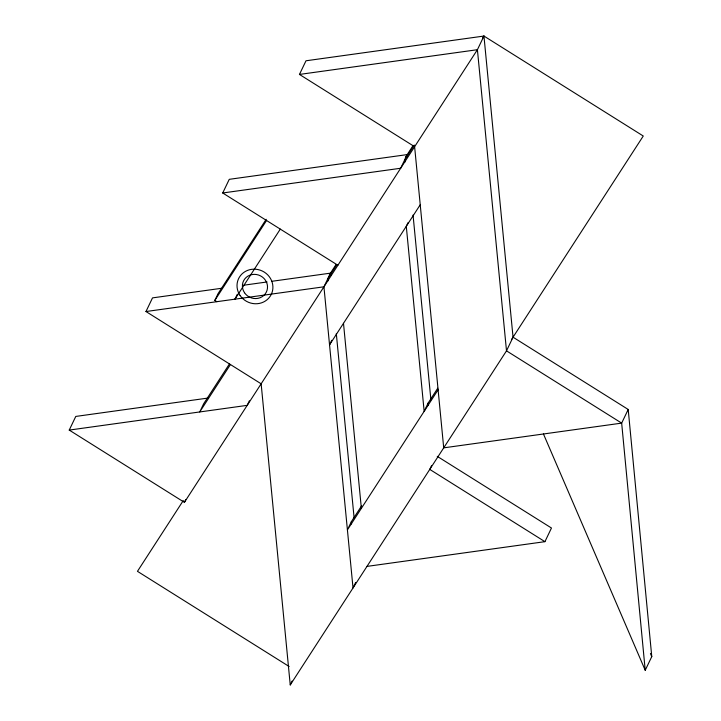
<?xml version="1.0" encoding="UTF-8"?>
<svg xmlns="http://www.w3.org/2000/svg" width="721" height="721" viewBox="0 0 721 721"><rect width="100%" height="100%" fill="white"/><g stroke="black" fill="none" stroke-linecap="round" stroke-linejoin="round"><path stroke-width="1.08" d="M511.82 339.077L643.267 136.017L483.953 36.05L477.41 49.704L184.405 502.357L69.234 430.086L75.777 416.432L208.135 398.046M513.046 337.194L628.207 409.465L621.664 423.119L443.712 447.849L414.62 146.696L299.458 74.434L306.001 60.78L483.953 36.05L513.046 337.194L506.502 350.848L290.239 684.95L261.146 383.806L145.975 311.535L152.519 297.881L221.473 288.301M337.888 265.256L222.717 192.985L229.26 179.331L407.212 154.6L407.428 156.845M216.841 301.693L214.822 300.423L218.093 293.591L266.175 219.31M237.29 294.294L234.956 299.17L280.298 229.116M184.405 502.357L185.712 499.626M249.376 400.804L247.195 405.355L69.234 430.086M355.642 582.496L353.02 587.957L323.936 286.805L330.47 273.151L271.529 281.343M407.212 154.6L400.669 168.254L222.717 192.985M331.723 340.312L329.542 344.863L420.235 204.755M408.023 222.663L406.284 226.304L424.155 411.349L428.076 403.156L437.782 388.159M361.654 505.772L351.343 521.707L347.414 529.899L438.107 389.791M290.239 684.95L292.104 681.048M431.509 465.757L429.761 469.398L544.932 541.669L551.466 528.015L437.25 456.348M543.454 433.988L645.223 670.269L651.766 656.615L628.207 409.465M214.822 300.423L266.554 220.491M229.548 363.781L203.664 403.76L199.735 411.952L230.432 364.538M183.296 500.527L137.459 571.329L289.148 666.51M329.254 275.034L336.067 264.508M405.382 157.43L413.07 145.561M482.728 37.934L483.953 36.05M336.959 264.553L327.857 278.612L328.073 280.848M414.305 145.065L404.598 160.062L404.814 162.297M299.458 74.434L477.41 49.704L506.502 350.848L621.664 423.119L645.223 670.269M243.725 285.21L267.076 281.965M145.975 311.535L323.936 286.805M366.971 566.4L544.932 541.669M650.432 653.523L651.766 656.615M413.052 215.056L430.897 399.776M428.076 403.156L428.292 405.391M343.493 323.305L361.365 508.35M330.47 273.151L330.687 275.395M336.31 333.607L354.155 518.327M351.343 521.707L351.551 523.942M240.066 295.457A18.142 17.106 25.6 0 0 271.087 294.772A18.142 17.106 25.6 0 0 253.729 269.167A18.142 17.106 25.6 0 0 240.066 295.457M244.536 292.762A12.699 11.969 25.6 0 0 266.247 292.284A12.699 11.969 25.6 0 0 254.098 274.359A12.699 11.969 25.6 0 0 244.536 292.762"/></g></svg>
